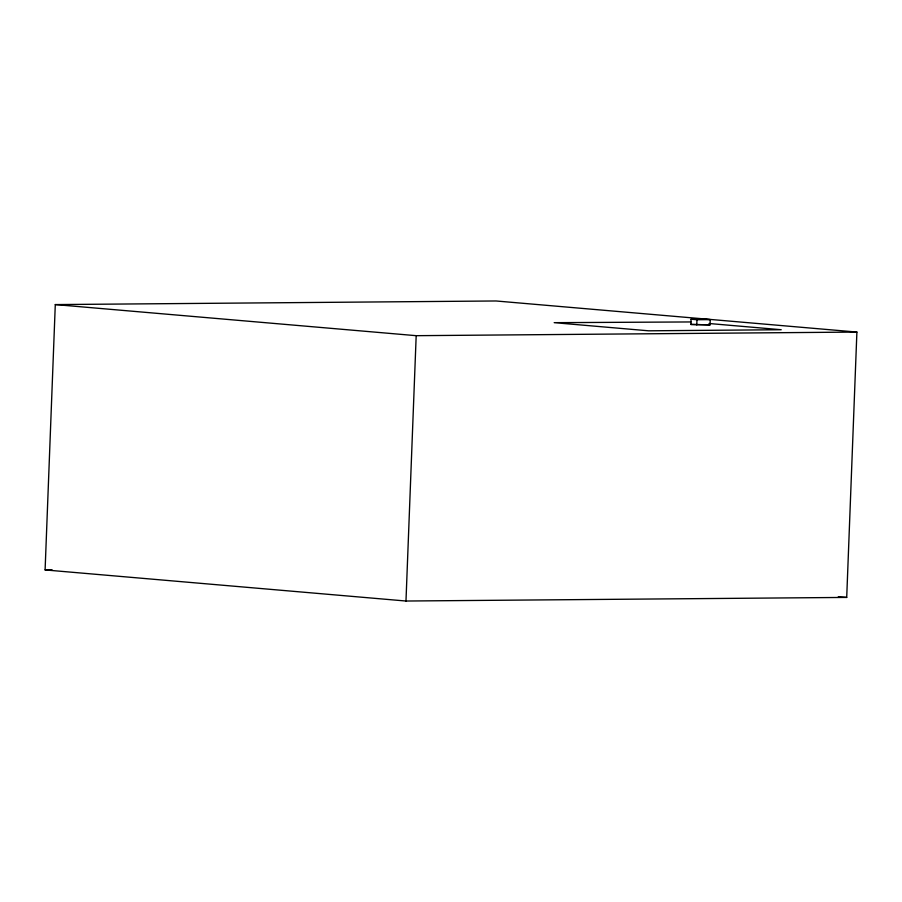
<?xml version="1.0" encoding="UTF-8"?>
<svg xmlns="http://www.w3.org/2000/svg" width="902" height="902" viewBox="0 0 902 902"><rect width="100%" height="100%" fill="white"/><g stroke="black" fill="none" stroke-linecap="round" stroke-linejoin="round"><path stroke-width="1.35" d="M45.1 569.929L55.293 304.583L496.021 300.975L856.9 332.071L846.707 597.417L405.979 601.025L45.1 569.929L52.136 569.872M405.979 601.025L416.183 335.679L55.293 304.583M690.876 324.449L691.079 319.218L704.349 319.105L710.246 319.612L710.043 324.855L690.876 324.449L710.043 324.855M696.772 324.957L696.964 319.725L691.079 319.218M696.964 319.725L710.246 319.612M416.183 335.679L856.9 332.071M690.955 321.946L554.178 322.668L648.606 330.808L781.222 329.726L709.006 323.502M838.319 596.696L846.707 597.417"/></g></svg>
